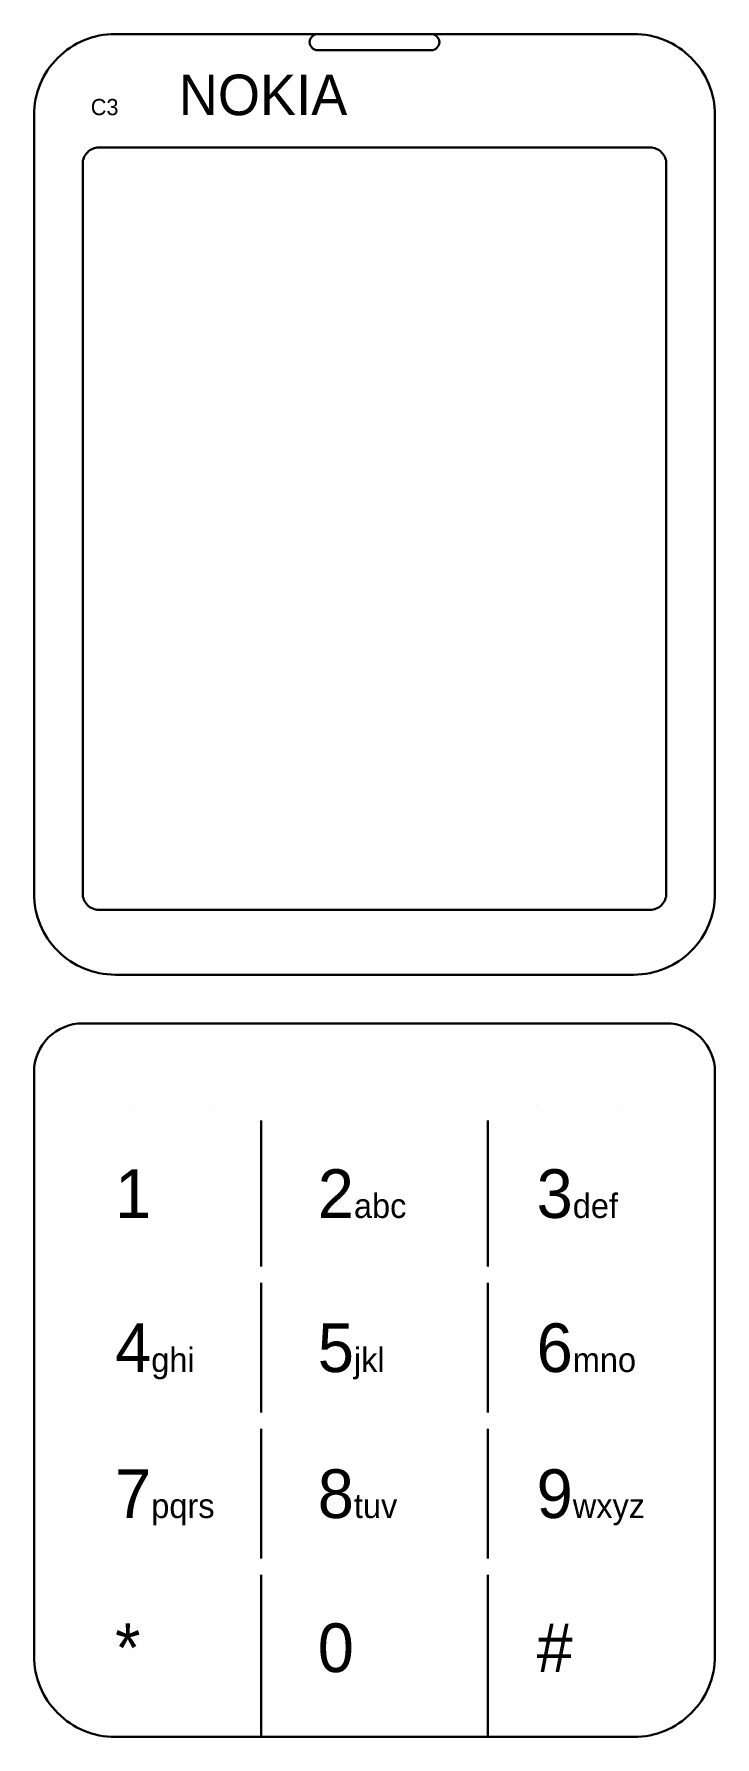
# Model space of a CAD drawing. Header units: inches. Extents: x 3 to 45, y 3 to 108.
import ezdxf

# ---------------------------------------------------------------- set-up
doc = ezdxf.new("R2010")
doc.units = ezdxf.units.IN
doc.header["$MEASUREMENT"] = 0
doc.layers.get('0').update_dxf_attribs({"lineweight": 30})

msp = doc.modelspace()

# ---------------------------------------------------------------- linework, layer by layer
for p, q in [((9, 42), (9, 42)), ((14, 42), (14, 42)), ((17, 41), (17, 32)), ((31, 41), (31, 32)), ((34, 42), (34, 42)), ((39, 42), (39, 42)), ((17, 31), (17, 23)), ((31, 31), (31, 23)), ((17, 22), (17, 14)), ((31, 22), (31, 14)), ((17, 13), (17, 3)), ((31, 13), (31, 3))]:
    msp.add_line(p, q)
for points in [[(8, 108), (40, 108, -0.414214), (45, 103), (45, 55, -0.414214), (40, 50), (8, 50, -0.414214), (3, 55), (3, 103, -0.414214)], [(20.5, 108), (27.5, 108, -0.414214), (28, 107.5), (28, 107.5, -0.414214), (27.5, 107), (20.5, 107, -0.414214), (20, 107.5), (20, 107.5, -0.414214)], [(41, 54), (7, 54, -0.414214), (6, 55), (6, 100, -0.414214), (7, 101), (41, 101, -0.414214), (42, 100), (42, 55, -0.414214)], [(6, 47), (42, 47, -0.414214), (45, 44), (45, 8, -0.414214), (40, 3), (8, 3, -0.414214), (3, 8), (3, 44, -0.414214)]]:
    msp.add_lwpolyline(points, format="xyb", close=True)

# ---------------------------------------------------------------- texts
at = {"char_height": 3, "attachment_point": 1}
for s, insert, width in [('{\\H0.3333x;C3\\H2.5x;    NOKIA}', (6.5, 105.5), 31), ('1', (8, 38), 11), ('2{\\H0.5x;abc}', (20.5, 38), 11), ('3{\\H0.5x;def}', (34, 38), 11), ('4{\\H0.5x;ghi}', (8, 28.5), 11), ('5{\\H0.5x;jkl}', (20.5, 28.5), 11), ('6{\\H0.5x;mno}', (34, 28.5), 11), ('7{\\H0.5x;pqrs}', (8, 19.5), 11), ('8{\\H0.5x;tuv}', (20.5, 19.5), 11), ('9{\\H0.5x;wxyz}', (34, 19.5), 11), ('*', (8, 10), 11), ('0', (20.5, 10), 11), ('#', (34, 10), 11)]:
    msp.add_mtext(s, dxfattribs=dict(at, insert=insert, width=width))

doc.saveas('drawing.dxf')
